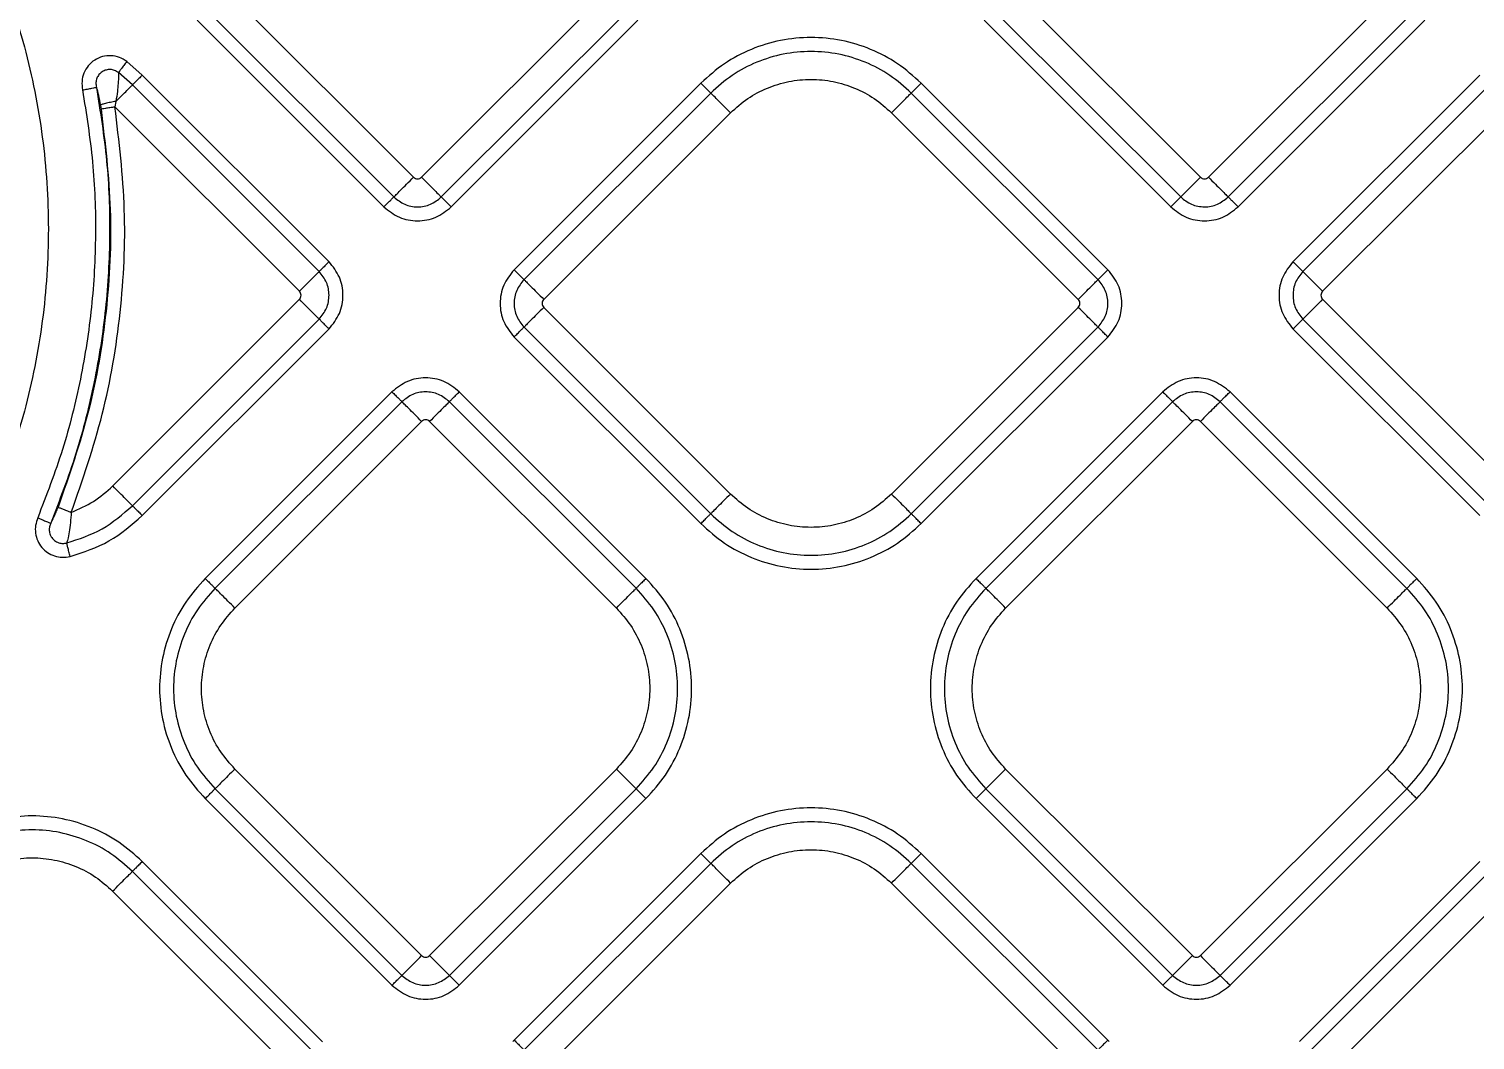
# Model space of a CAD drawing. Extents: x 943 to 1030, y 781 to 934.
# Drawn here: x 981.27 to 986.37, y 831.97 to 835.54 of the extents above; entities that cross this region are included whole.
import ezdxf

# ---------------------------------------------------------------- set-up
doc = ezdxf.new("R2010")
doc.units = 0
doc.header["$MEASUREMENT"] = 0
doc.layers.add('1', color=4, linetype='Continuous')

# ---------------------------------------------------------------- blocks, each defined once
blk = doc.blocks.new('AIRA')
at = {"layer": '1', "color": 3, "linetype": 'Continuous', "lineweight": 25}
for p, q in [((39.4455, 31.8534), (38.7867, 32.5123)), ((40.1326, 32.5123), (39.4738, 31.8534)), ((42.222, 31.8535), (41.5632, 32.5123)), ((42.9091, 32.5123), (42.2503, 31.8535)), ((38.6821, 32.4077), (39.3409, 31.7488)), ((38.7169, 32.4425), (39.3758, 31.7837)), ((39.5435, 31.7837), (40.2023, 32.4425)), ((39.5784, 31.7488), (40.2372, 32.4077)), ((41.4586, 32.4077), (42.1174, 31.7489)), ((41.4935, 32.4426), (42.1523, 31.7837)), ((42.32, 31.7837), (42.9788, 32.4426)), ((42.3549, 31.7489), (43.0137, 32.4077)), ((38.4886, 32.2142), (38.434, 32.2619)), ((38.4537, 32.1793), (38.404, 32.2228)), ((39.1474, 31.5553), (38.4886, 32.2142)), ((43.2073, 32.2142), (42.5484, 31.5553)), ((39.1125, 31.5205), (38.4537, 32.1793)), ((40.4592, 32.1857), (39.8004, 31.5268)), ((40.4941, 32.1508), (39.8353, 31.492)), ((41.8605, 31.492), (41.2017, 32.1508)), ((41.8954, 31.5268), (41.2365, 32.1857)), ((43.2421, 32.1793), (42.5833, 31.5205)), ((38.3406, 32.1073), (38.3429, 32.0937)), ((38.3956, 32.1212), (38.3921, 32.1015)), ((38.3921, 32.1015), (39.0428, 31.4507)), ((42.653, 31.4507), (43.3118, 32.1096)), ((39.905, 31.4222), (40.5638, 32.0811)), ((41.1319, 32.0811), (41.7908, 31.4222)), ((39.0428, 31.4225), (38.384, 30.7636)), ((40.5638, 30.7351), (39.905, 31.394)), ((41.7908, 31.394), (41.1319, 30.7351)), ((43.3118, 30.7636), (42.653, 31.4225)), ((38.4537, 30.6939), (39.1125, 31.3527)), ((42.5833, 31.3527), (43.2421, 30.6939)), ((38.4886, 30.659), (39.1474, 31.3179)), ((39.8004, 31.2894), (40.4592, 30.6305)), ((39.8353, 31.3242), (40.4941, 30.6654)), ((41.2017, 30.6654), (41.8605, 31.3242)), ((41.2365, 30.6305), (41.8954, 31.2894)), ((42.5484, 31.3179), (43.2073, 30.659)), ((39.3694, 31.0958), (38.7106, 30.437)), ((40.2657, 30.437), (39.6069, 31.0958)), ((42.0889, 31.0958), (41.4301, 30.437)), ((42.9852, 30.437), (42.3264, 31.0958)), ((39.4043, 31.061), (38.7455, 30.4022)), ((40.2308, 30.4022), (39.572, 31.061)), ((42.1238, 31.061), (41.4649, 30.4021)), ((42.9503, 30.4021), (42.2915, 31.061)), ((38.8152, 30.3324), (39.474, 30.9913)), ((39.5023, 30.9913), (40.1611, 30.3324)), ((41.5347, 30.3324), (42.1935, 30.9912)), ((42.2218, 30.9912), (42.8806, 30.3324)), ((39.474, 29.1055), (38.8152, 29.7643)), ((40.1611, 29.7643), (39.5023, 29.1055)), ((42.1935, 29.1054), (41.5347, 29.7643)), ((42.8806, 29.7643), (42.2218, 29.1054)), ((38.7106, 29.6597), (39.3694, 29.0009)), ((38.7455, 29.6946), (39.4043, 29.0357)), ((39.572, 29.0357), (40.2308, 29.6946)), ((39.6069, 29.0009), (40.2657, 29.6597)), ((41.4301, 29.6597), (42.0889, 29.0008)), ((41.4649, 29.6945), (42.1238, 29.0357)), ((42.2915, 29.0357), (42.9503, 29.6945)), ((42.3264, 29.0008), (42.9852, 29.6597)), ((40.4593, 29.4662), (39.8004, 28.8073)), ((41.8954, 28.8073), (41.2366, 29.4662)), ((39.0899, 28.7666), (38.4537, 29.4028)), ((39.1248, 28.8014), (38.4885, 29.4377)), ((40.4941, 29.4313), (39.8353, 28.7725)), ((41.8605, 28.7725), (41.2017, 29.4313)), ((43.2072, 29.4377), (42.5717, 28.8021)), ((43.2421, 29.4028), (42.6065, 28.7672)), ((39.905, 28.7027), (40.5638, 29.3616)), ((41.132, 29.3616), (41.7908, 28.7027)), ((38.3839, 29.3331), (39.0428, 28.6742)), ((42.653, 28.6742), (43.3118, 29.3331)), ((39.8004, 28.8073), (39.7954, 28.8021)), ((41.9004, 28.8021), (41.8954, 28.8073))]:
    blk.add_line(p, q, dxfattribs=at)
for points in [[(33.1846, 31.6708), (33.1887, 31.5623), (33.1969, 31.3454), (33.2629, 31.0255), (33.3671, 30.7166), (33.5115, 30.4241), (33.6927, 30.1529), (33.9077, 29.9077), (34.1529, 29.6927), (34.4241, 29.5115), (34.7166, 29.3672), (35.0255, 29.2624), (35.3454, 29.1988), (35.6708, 29.1774), (35.9962, 29.1988), (36.3161, 29.2624), (36.625, 29.3672), (36.9175, 29.5115), (37.1887, 29.6927), (37.4339, 29.9077), (37.6489, 30.1529), (37.8301, 30.4241), (37.9744, 30.7166), (38.0792, 31.0255), (38.1428, 31.3454), (38.1642, 31.6708), (38.1428, 31.9962), (38.0792, 32.3161), (37.9744, 32.625), (37.8301, 32.9175), (37.6489, 33.1887), (37.4339, 33.4339), (37.1887, 33.6489), (36.9175, 33.8301), (36.625, 33.9744), (36.3161, 34.0792), (35.9962, 34.1428), (35.6708, 34.1642), (35.3454, 34.1428), (35.0255, 34.0792), (34.7166, 33.9744), (34.4241, 33.8301), (34.1529, 33.6489), (33.9077, 33.4339), (33.6927, 33.1887), (33.5115, 32.9175), (33.3671, 32.625), (33.2629, 32.3161), (33.1969, 31.9962), (33.1887, 31.7793), (33.1846, 31.6708)], [(41.2365, 32.1857), (41.2096, 32.2096), (41.1559, 32.2576), (41.0594, 32.3079), (40.9558, 32.3396), (40.8479, 32.3502), (40.7399, 32.3396), (40.6364, 32.3079), (40.5399, 32.2576), (40.4861, 32.2096), (40.4592, 32.1857)], [(38.434, 32.2619), (38.4304, 32.2573), (38.4233, 32.248), (38.414, 32.2358), (38.4069, 32.2265), (38.405, 32.224), (38.404, 32.2228)], [(41.2017, 32.1508), (41.1772, 32.1726), (41.1282, 32.2163), (41.0404, 32.2621), (40.9462, 32.2909), (40.8479, 32.3005), (40.7496, 32.2909), (40.6553, 32.2621), (40.5675, 32.2163), (40.5186, 32.1726), (40.4941, 32.1508)], [(38.4886, 32.2142), (38.4844, 32.21), (38.4761, 32.2017), (38.4653, 32.1909), (38.457, 32.1826), (38.4548, 32.1804), (38.4537, 32.1793)], [(40.5638, 32.0811), (40.5835, 32.0986), (40.6228, 32.1337), (40.6933, 32.1704), (40.769, 32.1936), (40.8479, 32.2013), (40.9268, 32.1936), (41.0025, 32.1704), (41.073, 32.1337), (41.1123, 32.0986), (41.1319, 32.0811)], [(38.2776, 32.1616), (38.291, 32.077), (38.318, 31.908), (38.3271, 31.6509), (38.3132, 31.3943), (38.2737, 31.1404), (38.2116, 30.8908), (38.1502, 30.731), (38.1195, 30.6511)], [(38.3265, 32.1708), (38.3402, 32.0847), (38.3677, 31.9124), (38.377, 31.6505), (38.3629, 31.3891), (38.3226, 31.1305), (38.2593, 30.8762), (38.1968, 30.7133), (38.1655, 30.6319)], [(38.2776, 32.1616), (38.2836, 32.1627), (38.2958, 32.165), (38.3114, 32.168), (38.323, 32.1701), (38.3253, 32.1706), (38.3265, 32.1708)], [(38.3956, 32.1212), (38.4027, 32.1283), (38.4169, 32.1425), (38.4346, 32.1602), (38.4481, 32.1737), (38.4518, 32.1774), (38.4537, 32.1793)], [(40.4592, 32.1857), (40.4634, 32.1815), (40.4716, 32.1732), (40.4825, 32.1624), (40.4908, 32.1541), (40.493, 32.1519), (40.4941, 32.1508)], [(40.5638, 32.0811), (40.5555, 32.0893), (40.539, 32.1059), (40.5173, 32.1276), (40.5007, 32.1442), (40.4963, 32.1486), (40.4941, 32.1508)], [(41.1319, 32.0811), (41.1402, 32.0893), (41.1568, 32.1059), (41.1784, 32.1276), (41.195, 32.1442), (41.1995, 32.1486), (41.2017, 32.1508)], [(41.2365, 32.1857), (41.2324, 32.1815), (41.2241, 32.1732), (41.2133, 32.1624), (41.205, 32.1541), (41.2028, 32.1519), (41.2017, 32.1508)], [(38.2379, 30.6704), (38.2777, 30.7852), (38.3573, 31.0147), (38.417, 31.375), (38.4354, 31.7397), (38.4065, 31.9809), (38.3921, 32.1015)], [(38.3921, 32.1015), (38.3859, 32.1005), (38.3737, 32.0986), (38.358, 32.0961), (38.3464, 32.0943), (38.3441, 32.0939), (38.3429, 32.0937)], [(38.3429, 32.0937), (38.357, 31.9753), (38.3854, 31.7384), (38.3673, 31.3803), (38.3087, 31.0266), (38.2306, 30.8012), (38.1915, 30.6885)], [(39.3758, 31.7837), (39.378, 31.7859), (39.3824, 31.7903), (39.399, 31.8069), (39.4207, 31.8286), (39.4372, 31.8452), (39.4455, 31.8534)], [(39.4738, 31.8534), (39.4821, 31.8452), (39.4986, 31.8286), (39.5203, 31.8069), (39.5369, 31.7903), (39.5413, 31.7859), (39.5435, 31.7837)], [(42.1523, 31.7837), (42.1545, 31.786), (42.1589, 31.7904), (42.1755, 31.807), (42.1972, 31.8286), (42.2137, 31.8452), (42.222, 31.8535)], [(42.2503, 31.8535), (42.2586, 31.8452), (42.2751, 31.8286), (42.2968, 31.807), (42.3134, 31.7904), (42.3178, 31.786), (42.32, 31.7837)], [(39.3409, 31.7488), (39.3451, 31.753), (39.3533, 31.7613), (39.3642, 31.7721), (39.3725, 31.7804), (39.3747, 31.7826), (39.3758, 31.7837)], [(39.5784, 31.7488), (39.5742, 31.753), (39.5659, 31.7613), (39.5551, 31.7721), (39.5468, 31.7804), (39.5446, 31.7826), (39.5435, 31.7837)], [(42.1174, 31.7489), (42.1216, 31.753), (42.1298, 31.7613), (42.1407, 31.7721), (42.149, 31.7804), (42.1512, 31.7826), (42.1523, 31.7837)], [(42.3549, 31.7489), (42.3507, 31.753), (42.3425, 31.7613), (42.3316, 31.7721), (42.3233, 31.7804), (42.3211, 31.7826), (42.32, 31.7837)], [(39.1474, 31.5553), (39.1433, 31.5512), (39.135, 31.5429), (39.1241, 31.5321), (39.1159, 31.5238), (39.1136, 31.5216), (39.1125, 31.5205)], [(42.5484, 31.5553), (42.5526, 31.5512), (42.5608, 31.5429), (42.5717, 31.5321), (42.58, 31.5238), (42.5822, 31.5216), (42.5833, 31.5205)], [(39.0428, 31.4507), (39.0511, 31.459), (39.0676, 31.4756), (39.0893, 31.4972), (39.1059, 31.5138), (39.1103, 31.5183), (39.1125, 31.5205)], [(39.8004, 31.5268), (39.8045, 31.5227), (39.8128, 31.5144), (39.8236, 31.5036), (39.8319, 31.4953), (39.8341, 31.4931), (39.8353, 31.492)], [(39.8353, 31.492), (39.8375, 31.4897), (39.8419, 31.4853), (39.8585, 31.4687), (39.8801, 31.4471), (39.8967, 31.4305), (39.905, 31.4222)], [(41.7908, 31.4222), (41.7991, 31.4305), (41.8156, 31.4471), (41.8373, 31.4687), (41.8539, 31.4853), (41.8583, 31.4897), (41.8605, 31.492)], [(41.8605, 31.492), (41.8616, 31.4931), (41.8638, 31.4953), (41.8721, 31.5036), (41.8829, 31.5144), (41.8912, 31.5227), (41.8954, 31.5268)], [(42.5833, 31.5205), (42.5855, 31.5183), (42.5899, 31.5138), (42.6065, 31.4972), (42.6282, 31.4756), (42.6447, 31.459), (42.653, 31.4507)], [(39.1125, 31.3527), (39.1103, 31.355), (39.1059, 31.3594), (39.0893, 31.376), (39.0676, 31.3976), (39.0511, 31.4142), (39.0428, 31.4225)], [(39.905, 31.394), (39.8967, 31.3857), (39.8801, 31.3691), (39.8585, 31.3475), (39.8419, 31.3309), (39.8375, 31.3264), (39.8353, 31.3242)], [(41.8605, 31.3242), (41.8583, 31.3264), (41.8539, 31.3309), (41.8373, 31.3475), (41.8156, 31.3691), (41.7991, 31.3857), (41.7908, 31.394)], [(42.653, 31.4225), (42.6447, 31.4142), (42.6282, 31.3976), (42.6065, 31.376), (42.5899, 31.3594), (42.5855, 31.355), (42.5833, 31.3527)], [(39.1474, 31.3179), (39.1433, 31.322), (39.135, 31.3303), (39.1241, 31.3411), (39.1159, 31.3494), (39.1136, 31.3516), (39.1125, 31.3527)], [(42.5484, 31.3179), (42.5526, 31.322), (42.5608, 31.3303), (42.5717, 31.3411), (42.58, 31.3494), (42.5822, 31.3516), (42.5833, 31.3527)], [(39.8004, 31.2894), (39.8045, 31.2935), (39.8128, 31.3018), (39.8236, 31.3126), (39.8319, 31.3209), (39.8341, 31.3231), (39.8353, 31.3242)], [(41.8954, 31.2894), (41.8912, 31.2935), (41.8829, 31.3018), (41.8721, 31.3126), (41.8638, 31.3209), (41.8616, 31.3231), (41.8605, 31.3242)], [(39.3694, 31.0958), (39.3736, 31.0917), (39.3818, 31.0834), (39.3927, 31.0726), (39.401, 31.0643), (39.4032, 31.0621), (39.4043, 31.061)], [(39.572, 31.061), (39.5731, 31.0621), (39.5753, 31.0643), (39.5836, 31.0726), (39.5945, 31.0834), (39.6027, 31.0917), (39.6069, 31.0958)], [(42.0889, 31.0958), (42.0931, 31.0917), (42.1013, 31.0834), (42.1122, 31.0726), (42.1205, 31.0643), (42.1227, 31.0621), (42.1238, 31.061)], [(42.2915, 31.061), (42.2926, 31.0621), (42.2948, 31.0643), (42.3031, 31.0726), (42.3139, 31.0834), (42.3222, 31.0917), (42.3264, 31.0958)], [(39.474, 30.9913), (39.4657, 30.9995), (39.4492, 31.0161), (39.4275, 31.0378), (39.4109, 31.0543), (39.4065, 31.0588), (39.4043, 31.061)], [(39.572, 31.061), (39.5698, 31.0588), (39.5654, 31.0543), (39.5488, 31.0378), (39.5271, 31.0161), (39.5106, 30.9995), (39.5023, 30.9913)], [(42.1935, 30.9912), (42.1852, 30.9995), (42.1687, 31.0161), (42.147, 31.0377), (42.1304, 31.0543), (42.126, 31.0587), (42.1238, 31.061)], [(42.2915, 31.061), (42.2893, 31.0587), (42.2849, 31.0543), (42.2683, 31.0377), (42.2466, 31.0161), (42.2301, 30.9995), (42.2218, 30.9912)], [(38.2379, 30.6704), (38.2648, 30.682), (38.3186, 30.7051), (38.3622, 30.7441), (38.384, 30.7636)], [(38.4537, 30.6939), (38.4515, 30.6961), (38.4471, 30.7005), (38.4305, 30.7171), (38.4088, 30.7388), (38.3923, 30.7554), (38.384, 30.7636)], [(40.5638, 30.7351), (40.5555, 30.7268), (40.539, 30.7103), (40.5173, 30.6886), (40.5007, 30.672), (40.4963, 30.6676), (40.4941, 30.6654)], [(41.1319, 30.7351), (41.1123, 30.7176), (41.073, 30.6825), (41.0025, 30.6458), (40.9268, 30.6226), (40.8479, 30.6149), (40.769, 30.6226), (40.6933, 30.6458), (40.6228, 30.6825), (40.5835, 30.7176), (40.5638, 30.7351)], [(41.1319, 30.7351), (41.1402, 30.7268), (41.1568, 30.7103), (41.1784, 30.6886), (41.195, 30.672), (41.1995, 30.6676), (41.2017, 30.6654)], [(38.1915, 30.6885), (38.1926, 30.6881), (38.1949, 30.6872), (38.2058, 30.6829), (38.2206, 30.6771), (38.2321, 30.6727), (38.2379, 30.6704)], [(38.2217, 30.5624), (38.2648, 30.5764), (38.3511, 30.6045), (38.4195, 30.6641), (38.4537, 30.6939)], [(38.4537, 30.6939), (38.4548, 30.6928), (38.457, 30.6906), (38.4653, 30.6823), (38.4761, 30.6715), (38.4844, 30.6632), (38.4886, 30.659)], [(38.1195, 30.6511), (38.1252, 30.6487), (38.1367, 30.6439), (38.1514, 30.6378), (38.1622, 30.6333), (38.1644, 30.6324), (38.1655, 30.6319)], [(38.2337, 30.5146), (38.281, 30.53), (38.3758, 30.5609), (38.451, 30.6263), (38.4886, 30.659)], [(40.4592, 30.6305), (40.4634, 30.6347), (40.4716, 30.643), (40.4825, 30.6538), (40.4908, 30.6621), (40.493, 30.6643), (40.4941, 30.6654)], [(40.4592, 30.6305), (40.4861, 30.6065), (40.5399, 30.5586), (40.6364, 30.5083), (40.7399, 30.4766), (40.8479, 30.466), (40.9558, 30.4766), (41.0594, 30.5083), (41.1559, 30.5586), (41.2096, 30.6065), (41.2365, 30.6305)], [(40.4941, 30.6654), (40.5186, 30.6436), (40.5675, 30.5999), (40.6553, 30.5541), (40.7496, 30.5253), (40.8479, 30.5157), (40.9462, 30.5253), (41.0404, 30.5541), (41.1282, 30.5999), (41.1772, 30.6436), (41.2017, 30.6654)], [(41.2365, 30.6305), (41.2324, 30.6347), (41.2241, 30.643), (41.2133, 30.6538), (41.205, 30.6621), (41.2028, 30.6643), (41.2017, 30.6654)], [(38.2337, 30.5146), (38.2322, 30.5203), (38.2294, 30.5316), (38.2257, 30.5465), (38.2228, 30.5579), (38.222, 30.5609), (38.2217, 30.5624)], [(38.7106, 30.437), (38.6866, 30.4101), (38.6386, 30.3564), (38.5884, 30.2599), (38.5566, 30.1563), (38.5461, 30.0484), (38.5566, 29.9404), (38.5884, 29.8369), (38.6386, 29.7404), (38.6866, 29.6866), (38.7106, 29.6597)], [(38.7106, 30.437), (38.7147, 30.4329), (38.723, 30.4246), (38.7338, 30.4138), (38.7421, 30.4055), (38.7443, 30.4033), (38.7455, 30.4022)], [(40.2657, 30.437), (40.2616, 30.4329), (40.2533, 30.4246), (40.2425, 30.4138), (40.2342, 30.4055), (40.232, 30.4033), (40.2308, 30.4022)], [(40.2657, 29.6597), (40.2897, 29.6866), (40.3377, 29.7404), (40.3879, 29.8369), (40.4197, 29.9404), (40.4302, 30.0484), (40.4197, 30.1563), (40.3879, 30.2599), (40.3377, 30.3564), (40.2897, 30.4101), (40.2657, 30.437)], [(41.4301, 30.437), (41.4061, 30.4101), (41.3581, 30.3563), (41.3078, 30.2598), (41.2761, 30.1563), (41.2656, 30.0483), (41.2761, 29.9404), (41.3078, 29.8368), (41.3581, 29.7403), (41.4061, 29.6866), (41.4301, 29.6597)], [(41.4301, 30.437), (41.4342, 30.4328), (41.4425, 30.4246), (41.4533, 30.4137), (41.4616, 30.4054), (41.4638, 30.4032), (41.4649, 30.4021)], [(42.9852, 30.437), (42.9811, 30.4328), (42.9728, 30.4246), (42.962, 30.4137), (42.9537, 30.4054), (42.9514, 30.4032), (42.9503, 30.4021)], [(42.9852, 29.6597), (43.0092, 29.6866), (43.0572, 29.7403), (43.1074, 29.8368), (43.1391, 29.9404), (43.1497, 30.0483), (43.1391, 30.1563), (43.1074, 30.2598), (43.0572, 30.3563), (43.0092, 30.4101), (42.9852, 30.437)], [(38.7455, 30.4022), (38.7236, 30.3777), (38.6799, 30.3287), (38.6342, 30.2409), (38.6053, 30.1466), (38.5957, 30.0484), (38.6053, 29.9501), (38.6342, 29.8558), (38.6799, 29.768), (38.7236, 29.719), (38.7455, 29.6946)], [(38.8152, 30.3324), (38.8069, 30.3407), (38.7903, 30.3573), (38.7687, 30.3789), (38.7521, 30.3955), (38.7477, 30.3999), (38.7455, 30.4022)], [(40.1611, 30.3324), (40.1694, 30.3407), (40.186, 30.3573), (40.2076, 30.3789), (40.2242, 30.3955), (40.2286, 30.3999), (40.2308, 30.4022)], [(40.2308, 29.6946), (40.2527, 29.719), (40.2964, 29.768), (40.3421, 29.8558), (40.371, 29.9501), (40.3806, 30.0484), (40.371, 30.1466), (40.3421, 30.2409), (40.2964, 30.3287), (40.2527, 30.3777), (40.2308, 30.4022)], [(41.4649, 30.4021), (41.4431, 30.3776), (41.3994, 30.3287), (41.3537, 30.2409), (41.3248, 30.1466), (41.3152, 30.0483), (41.3248, 29.9501), (41.3537, 29.8558), (41.3994, 29.768), (41.4431, 29.719), (41.4649, 29.6945)], [(41.5347, 30.3324), (41.5264, 30.3407), (41.5098, 30.3572), (41.4882, 30.3789), (41.4716, 30.3955), (41.4672, 30.3999), (41.4649, 30.4021)], [(42.8806, 30.3324), (42.8889, 30.3407), (42.9054, 30.3572), (42.9271, 30.3789), (42.9437, 30.3955), (42.9481, 30.3999), (42.9503, 30.4021)], [(42.9503, 29.6945), (42.9722, 29.719), (43.0159, 29.768), (43.0616, 29.8558), (43.0905, 29.9501), (43.1001, 30.0483), (43.0905, 30.1466), (43.0616, 30.2409), (43.0159, 30.3287), (42.9722, 30.3776), (42.9503, 30.4021)], [(38.8152, 29.7643), (38.7976, 29.7839), (38.7626, 29.8232), (38.7258, 29.8938), (38.7027, 29.9695), (38.6949, 30.0484), (38.7027, 30.1273), (38.7258, 30.203), (38.7626, 30.2735), (38.7976, 30.3128), (38.8152, 30.3324)], [(40.1611, 30.3324), (40.1787, 30.3128), (40.2137, 30.2735), (40.2505, 30.203), (40.2736, 30.1273), (40.2814, 30.0484), (40.2736, 29.9695), (40.2505, 29.8938), (40.2137, 29.8232), (40.1787, 29.7839), (40.1611, 29.7643)], [(41.5347, 29.7643), (41.5171, 29.7839), (41.4821, 29.8232), (41.4453, 29.8937), (41.4221, 29.9694), (41.4144, 30.0483), (41.4221, 30.1272), (41.4453, 30.2029), (41.4821, 30.2735), (41.5171, 30.3127), (41.5347, 30.3324)], [(42.8806, 30.3324), (42.8981, 30.3127), (42.9332, 30.2735), (42.97, 30.2029), (42.9931, 30.1272), (43.0008, 30.0483), (42.9931, 29.9694), (42.97, 29.8937), (42.9332, 29.8232), (42.8981, 29.7839), (42.8806, 29.7643)], [(38.8152, 29.7643), (38.8069, 29.756), (38.7903, 29.7395), (38.7687, 29.7178), (38.7521, 29.7012), (38.7477, 29.6968), (38.7455, 29.6946)], [(40.1611, 29.7643), (40.1694, 29.756), (40.186, 29.7395), (40.2076, 29.7178), (40.2242, 29.7012), (40.2286, 29.6968), (40.2308, 29.6946)], [(41.5347, 29.7643), (41.5264, 29.756), (41.5098, 29.7394), (41.4882, 29.7178), (41.4716, 29.7012), (41.4672, 29.6968), (41.4649, 29.6945)], [(42.8806, 29.7643), (42.8889, 29.756), (42.9054, 29.7394), (42.9271, 29.7178), (42.9437, 29.7012), (42.9481, 29.6968), (42.9503, 29.6945)], [(38.7106, 29.6597), (38.7147, 29.6639), (38.723, 29.6721), (38.7338, 29.683), (38.7421, 29.6913), (38.7443, 29.6935), (38.7455, 29.6946)], [(40.2657, 29.6597), (40.2616, 29.6639), (40.2533, 29.6721), (40.2425, 29.683), (40.2342, 29.6913), (40.232, 29.6935), (40.2308, 29.6946)], [(41.4301, 29.6597), (41.4342, 29.6638), (41.4425, 29.6721), (41.4533, 29.6829), (41.4616, 29.6912), (41.4638, 29.6934), (41.4649, 29.6945)], [(42.9852, 29.6597), (42.9811, 29.6638), (42.9728, 29.6721), (42.962, 29.6829), (42.9537, 29.6912), (42.9514, 29.6934), (42.9503, 29.6945)], [(38.4885, 29.4377), (38.4616, 29.4616), (38.4079, 29.5096), (38.3114, 29.5599), (38.2078, 29.5916), (38.0999, 29.6022), (37.9919, 29.5916), (37.8884, 29.5599), (37.7919, 29.5096), (37.7381, 29.4616), (37.7112, 29.4377)], [(41.2366, 29.4662), (41.2097, 29.4902), (41.1559, 29.5381), (41.0594, 29.5884), (40.9559, 29.6201), (40.8479, 29.6307), (40.7399, 29.6201), (40.6364, 29.5884), (40.5399, 29.5381), (40.4861, 29.4902), (40.4593, 29.4662)], [(38.4537, 29.4028), (38.4292, 29.4246), (38.3802, 29.4683), (38.2924, 29.5141), (38.1982, 29.5429), (38.0999, 29.5525), (38.0016, 29.5429), (37.9073, 29.5141), (37.8195, 29.4683), (37.7706, 29.4246), (37.7461, 29.4028)], [(41.2017, 29.4313), (41.1772, 29.4531), (41.1283, 29.4968), (41.0404, 29.5426), (40.9462, 29.5714), (40.8479, 29.581), (40.7496, 29.5714), (40.6554, 29.5426), (40.5675, 29.4968), (40.5186, 29.4531), (40.4941, 29.4313)], [(37.8158, 29.3331), (37.8355, 29.3506), (37.8748, 29.3857), (37.9453, 29.4224), (38.021, 29.4456), (38.0999, 29.4533), (38.1788, 29.4456), (38.2545, 29.4224), (38.325, 29.3857), (38.3643, 29.3506), (38.3839, 29.3331)], [(40.4593, 29.4662), (40.4634, 29.462), (40.4717, 29.4537), (40.4825, 29.4429), (40.4908, 29.4346), (40.493, 29.4324), (40.4941, 29.4313)], [(40.5638, 29.3616), (40.5835, 29.3791), (40.6228, 29.4142), (40.6933, 29.4509), (40.769, 29.4741), (40.8479, 29.4818), (40.9268, 29.4741), (41.0025, 29.4509), (41.073, 29.4142), (41.1123, 29.3791), (41.132, 29.3616)], [(41.2366, 29.4662), (41.2324, 29.462), (41.2241, 29.4537), (41.2133, 29.4429), (41.205, 29.4346), (41.2028, 29.4324), (41.2017, 29.4313)], [(38.3839, 29.3331), (38.3922, 29.3413), (38.4088, 29.3579), (38.4304, 29.3796), (38.447, 29.3962), (38.4515, 29.4006), (38.4537, 29.4028)], [(38.4885, 29.4377), (38.4844, 29.4335), (38.4761, 29.4252), (38.4653, 29.4144), (38.457, 29.4061), (38.4548, 29.4039), (38.4537, 29.4028)], [(40.5638, 29.3616), (40.5556, 29.3699), (40.539, 29.3864), (40.5174, 29.4081), (40.5008, 29.4247), (40.4963, 29.4291), (40.4941, 29.4313)], [(41.132, 29.3616), (41.1403, 29.3699), (41.1568, 29.3864), (41.1785, 29.4081), (41.1951, 29.4247), (41.1995, 29.4291), (41.2017, 29.4313)], [(39.4043, 29.0357), (39.4065, 29.038), (39.4109, 29.0424), (39.4275, 29.059), (39.4492, 29.0806), (39.4657, 29.0972), (39.474, 29.1055)], [(39.5023, 29.1055), (39.5106, 29.0972), (39.5271, 29.0806), (39.5488, 29.059), (39.5654, 29.0424), (39.5698, 29.038), (39.572, 29.0357)], [(42.1238, 29.0357), (42.126, 29.0379), (42.1304, 29.0423), (42.147, 29.0589), (42.1687, 29.0806), (42.1852, 29.0972), (42.1935, 29.1054)], [(42.2218, 29.1054), (42.2301, 29.0972), (42.2466, 29.0806), (42.2683, 29.0589), (42.2849, 29.0423), (42.2893, 29.0379), (42.2915, 29.0357)], [(39.3694, 29.0009), (39.3736, 29.005), (39.3818, 29.0133), (39.3927, 29.0241), (39.401, 29.0324), (39.4032, 29.0346), (39.4043, 29.0357)], [(39.6069, 29.0009), (39.6027, 29.005), (39.5945, 29.0133), (39.5836, 29.0241), (39.5753, 29.0324), (39.5731, 29.0346), (39.572, 29.0357)], [(42.0889, 29.0008), (42.0931, 29.005), (42.1013, 29.0133), (42.1122, 29.0241), (42.1205, 29.0324), (42.1227, 29.0346), (42.1238, 29.0357)], [(42.3264, 29.0008), (42.3222, 29.005), (42.3139, 29.0133), (42.3031, 29.0241), (42.2948, 29.0324), (42.2926, 29.0346), (42.2915, 29.0357)], [(39.8004, 28.8073), (39.8046, 28.8032), (39.8128, 28.7949), (39.8237, 28.7841), (39.832, 28.7758), (39.8342, 28.7736), (39.8353, 28.7725)], [(41.8954, 28.8073), (41.8913, 28.8032), (41.883, 28.7949), (41.8721, 28.7841), (41.8639, 28.7758), (41.8616, 28.7736), (41.8605, 28.7725)]]:
    blk.add_open_spline(points, degree=3, dxfattribs=at)
for points, knots in [([(38.434, 32.2619), (38.4254, 32.2674), (38.4084, 32.2782), (38.3781, 32.284), (38.3478, 32.2807), (38.3197, 32.2684), (38.2968, 32.2479), (38.2813, 32.2217), (38.2741, 32.1918), (38.2764, 32.1717), (38.2776, 32.1616)], [0, 0, 0, 0, 0.125222, 0.249765, 0.374627, 0.500108, 0.625159, 0.749633, 0.874343, 1, 1, 1, 1]), ([(38.404, 32.2228), (38.3997, 32.2256), (38.3911, 32.2313), (38.3758, 32.2343), (38.3606, 32.2328), (38.3465, 32.2266), (38.3351, 32.2164), (38.3273, 32.203), (38.3239, 32.187), (38.3256, 32.1764), (38.3265, 32.1708)], [0, 0, 0, 0, 0.124467, 0.246855, 0.368636, 0.490688, 0.612288, 0.733938, 0.858396, 1, 1, 1, 1]), ([(38.404, 32.2228), (38.4043, 32.2189), (38.4049, 32.211), (38.4036, 32.186), (38.4007, 32.1554), (38.3973, 32.1329), (38.3956, 32.1212)], [0, 0, 0, 0, 0.2415963, 0.5006128, 0.7385214, 1, 1, 1, 1]), ([(38.3265, 32.1708), (38.3277, 32.1671), (38.3299, 32.1595), (38.335, 32.1378), (38.3384, 32.1195), (38.3406, 32.1073)], [0, 0, 0, 0, 0.249727, 0.501363, 1, 1, 1, 1]), ([(38.3956, 32.1212), (38.3892, 32.1201), (38.3793, 32.1184), (38.3669, 32.1158), (38.3581, 32.1137), (38.3508, 32.1118), (38.3435, 32.1094), (38.3418, 32.1081), (38.3406, 32.1073)], [0, 0, 0, 0, 0.238803, 0.36794, 0.5, 0.63206, 0.761197, 1, 1, 1, 1]), ([(39.4455, 31.8534), (39.4476, 31.8518), (39.4517, 31.8485), (39.4596, 31.8471), (39.4676, 31.8485), (39.4717, 31.8518), (39.4738, 31.8534)], [0, 0, 0, 0, 0.25001, 0.5, 0.74999, 1, 1, 1, 1]), ([(42.222, 31.8535), (42.2241, 31.8518), (42.2282, 31.8485), (42.2361, 31.8471), (42.2441, 31.8485), (42.2482, 31.8518), (42.2503, 31.8535)], [0, 0, 0, 0, 0.25001, 0.5, 0.74999, 1, 1, 1, 1]), ([(39.3409, 31.7488), (39.3583, 31.7351), (39.393, 31.7076), (39.4597, 31.6957), (39.5264, 31.7077), (39.561, 31.7351), (39.5784, 31.7488)], [0, 0, 0, 0, 0.250225, 0.500436, 0.750211, 1, 1, 1, 1]), ([(39.3758, 31.7837), (39.388, 31.774), (39.4126, 31.7546), (39.4596, 31.7461), (39.5068, 31.7546), (39.5312, 31.774), (39.5435, 31.7837)], [0, 0, 0, 0, 0.249635, 0.500178, 0.750078, 1, 1, 1, 1]), ([(42.1174, 31.7489), (42.1348, 31.7351), (42.1696, 31.7077), (42.2362, 31.6957), (42.3029, 31.7077), (42.3375, 31.7352), (42.3549, 31.7489)], [0, 0, 0, 0, 0.250225, 0.500436, 0.750211, 1, 1, 1, 1]), ([(42.1523, 31.7837), (42.1645, 31.7741), (42.1891, 31.7547), (42.2361, 31.7462), (42.2833, 31.7546), (42.3078, 31.774), (42.32, 31.7837)], [0, 0, 0, 0, 0.249635, 0.500178, 0.750078, 1, 1, 1, 1]), ([(39.1474, 31.3179), (39.1611, 31.3353), (39.1886, 31.37), (39.2006, 31.4367), (39.1886, 31.5033), (39.1611, 31.538), (39.1474, 31.5553)], [0, 0, 0, 0, 0.250225, 0.500436, 0.750211, 1, 1, 1, 1]), ([(42.5484, 31.5553), (42.5347, 31.5379), (42.5072, 31.5032), (42.4953, 31.4365), (42.5072, 31.3699), (42.5347, 31.3352), (42.5484, 31.3179)], [0, 0, 0, 0, 0.250225, 0.500436, 0.750211, 1, 1, 1, 1]), ([(39.1125, 31.3527), (39.1222, 31.365), (39.1416, 31.3895), (39.1501, 31.4366), (39.1416, 31.4837), (39.1222, 31.5082), (39.1125, 31.5205)], [0, 0, 0, 0, 0.249635, 0.500178, 0.750078, 1, 1, 1, 1]), ([(39.8004, 31.5268), (39.7867, 31.5094), (39.7592, 31.4747), (39.7472, 31.408), (39.7592, 31.3414), (39.7867, 31.3067), (39.8004, 31.2894)], [0, 0, 0, 0, 0.2502254, 0.5004363, 0.7502109, 1, 1, 1, 1]), ([(39.8353, 31.492), (39.8256, 31.4797), (39.8062, 31.4552), (39.7977, 31.4081), (39.8061, 31.361), (39.8255, 31.3365), (39.8353, 31.3242)], [0, 0, 0, 0, 0.249635, 0.500178, 0.750078, 1, 1, 1, 1]), ([(41.8605, 31.3242), (41.8702, 31.3365), (41.8896, 31.361), (41.8981, 31.4081), (41.8896, 31.4552), (41.8702, 31.4797), (41.8605, 31.492)], [0, 0, 0, 0, 0.249635, 0.500178, 0.750078, 1, 1, 1, 1]), ([(41.8954, 31.2894), (41.9091, 31.3067), (41.9366, 31.3415), (41.9485, 31.4082), (41.9365, 31.4748), (41.9091, 31.5095), (41.8954, 31.5268)], [0, 0, 0, 0, 0.250225, 0.500436, 0.750211, 1, 1, 1, 1]), ([(42.5833, 31.5205), (42.5736, 31.5082), (42.5542, 31.4837), (42.5457, 31.4366), (42.5542, 31.3895), (42.5736, 31.365), (42.5833, 31.3527)], [0, 0, 0, 0, 0.249635, 0.500178, 0.750078, 1, 1, 1, 1]), ([(39.0428, 31.4225), (39.0445, 31.4245), (39.0477, 31.4287), (39.0491, 31.4366), (39.0477, 31.4445), (39.0445, 31.4487), (39.0428, 31.4507)], [0, 0, 0, 0, 0.25001, 0.5, 0.74999, 1, 1, 1, 1]), ([(42.653, 31.4507), (42.6514, 31.4487), (42.6481, 31.4445), (42.6467, 31.4366), (42.6481, 31.4287), (42.6514, 31.4245), (42.653, 31.4225)], [0, 0, 0, 0, 0.25001, 0.5, 0.74999, 1, 1, 1, 1]), ([(39.905, 31.4222), (39.9033, 31.4202), (39.9001, 31.416), (39.8987, 31.4081), (39.9001, 31.4001), (39.9033, 31.396), (39.905, 31.394)], [0, 0, 0, 0, 0.25001, 0.5, 0.74999, 1, 1, 1, 1]), ([(41.7908, 31.394), (41.7924, 31.396), (41.7957, 31.4001), (41.7971, 31.4081), (41.7957, 31.416), (41.7924, 31.4202), (41.7908, 31.4222)], [0, 0, 0, 0, 0.25001, 0.5, 0.74999, 1, 1, 1, 1]), ([(39.6069, 31.0958), (39.5895, 31.1096), (39.5547, 31.1371), (39.4881, 31.149), (39.4214, 31.137), (39.3868, 31.1096), (39.3694, 31.0958)], [0, 0, 0, 0, 0.2502254, 0.5004363, 0.7502109, 1, 1, 1, 1]), ([(42.3264, 31.0958), (42.309, 31.1096), (42.2742, 31.137), (42.2076, 31.149), (42.1409, 31.137), (42.1063, 31.1095), (42.0889, 31.0958)], [0, 0, 0, 0, 0.250225, 0.500436, 0.750211, 1, 1, 1, 1]), ([(39.572, 31.061), (39.5598, 31.0707), (39.5352, 31.0901), (39.4881, 31.0985), (39.441, 31.0901), (39.4165, 31.0707), (39.4043, 31.061)], [0, 0, 0, 0, 0.249635, 0.500178, 0.750078, 1, 1, 1, 1]), ([(42.2915, 31.061), (42.2793, 31.0706), (42.2547, 31.09), (42.2076, 31.0985), (42.1605, 31.0901), (42.136, 31.0707), (42.1238, 31.061)], [0, 0, 0, 0, 0.249635, 0.500178, 0.750078, 1, 1, 1, 1]), ([(39.5023, 30.9913), (39.5002, 30.9929), (39.4961, 30.9962), (39.4881, 30.9976), (39.4802, 30.9962), (39.4761, 30.9929), (39.474, 30.9913)], [0, 0, 0, 0, 0.25001, 0.5, 0.74999, 1, 1, 1, 1]), ([(42.2218, 30.9912), (42.2197, 30.9929), (42.2156, 30.9962), (42.2076, 30.9976), (42.1997, 30.9962), (42.1956, 30.9929), (42.1935, 30.9912)], [0, 0, 0, 0, 0.25001, 0.5, 0.74999, 1, 1, 1, 1]), ([(38.1655, 30.6319), (38.1672, 30.6348), (38.1706, 30.6407), (38.1775, 30.6551), (38.1846, 30.6712), (38.1892, 30.6827), (38.1915, 30.6885)], [0, 0, 0, 0, 0.249645, 0.499746, 0.749838, 1, 1, 1, 1]), ([(38.2379, 30.6704), (38.2369, 30.6581), (38.235, 30.6334), (38.2303, 30.6), (38.2253, 30.5735), (38.2229, 30.566), (38.2217, 30.5624)], [0, 0, 0, 0, 0.2499895, 0.4997383, 0.7580586, 1, 1, 1, 1]), ([(38.1195, 30.6511), (38.1166, 30.6423), (38.1106, 30.6248), (38.1107, 30.5966), (38.1182, 30.5698), (38.1328, 30.546), (38.1537, 30.5275), (38.1787, 30.5156), (38.2062, 30.5102), (38.2245, 30.5131), (38.2337, 30.5146)], [0, 0, 0, 0, 0.125389, 0.250471, 0.375918, 0.500846, 0.62523, 0.74978, 0.874655, 1, 1, 1, 1]), ([(38.1655, 30.6319), (38.1639, 30.6279), (38.1607, 30.6197), (38.1597, 30.6056), (38.1626, 30.5924), (38.1691, 30.5802), (38.1791, 30.5698), (38.1927, 30.5627), (38.2077, 30.5599), (38.217, 30.5616), (38.2217, 30.5624)], [0, 0, 0, 0, 0.119546, 0.239779, 0.371258, 0.473719, 0.603533, 0.74939, 0.874293, 1, 1, 1, 1]), ([(39.474, 29.1055), (39.4761, 29.1038), (39.4802, 29.1005), (39.4881, 29.0991), (39.4961, 29.1005), (39.5002, 29.1038), (39.5023, 29.1055)], [0, 0, 0, 0, 0.25001, 0.5, 0.74999, 1, 1, 1, 1]), ([(42.1935, 29.1054), (42.1956, 29.1038), (42.1997, 29.1005), (42.2076, 29.0991), (42.2156, 29.1005), (42.2197, 29.1038), (42.2218, 29.1054)], [0, 0, 0, 0, 0.25001, 0.5, 0.74999, 1, 1, 1, 1]), ([(39.4043, 29.0357), (39.4165, 29.0261), (39.4411, 29.0067), (39.4881, 28.9982), (39.5353, 29.0066), (39.5598, 29.026), (39.572, 29.0357)], [0, 0, 0, 0, 0.2496354, 0.5001783, 0.7500779, 1, 1, 1, 1]), ([(42.1238, 29.0357), (42.136, 29.026), (42.1606, 29.0066), (42.2076, 28.9981), (42.2548, 29.0066), (42.2792, 29.026), (42.2915, 29.0357)], [0, 0, 0, 0, 0.249635, 0.500178, 0.750078, 1, 1, 1, 1]), ([(39.3694, 29.0009), (39.3868, 28.9871), (39.4216, 28.9597), (39.4882, 28.9477), (39.5549, 28.9597), (39.5895, 28.9872), (39.6069, 29.0009)], [0, 0, 0, 0, 0.250225, 0.500436, 0.750211, 1, 1, 1, 1]), ([(42.0889, 29.0008), (42.1063, 28.9871), (42.141, 28.9596), (42.2077, 28.9477), (42.2744, 28.9597), (42.309, 28.9871), (42.3264, 29.0008)], [0, 0, 0, 0, 0.2502254, 0.5004363, 0.7502109, 1, 1, 1, 1])]:
    blk.add_open_spline(points, degree=3, knots=knots, dxfattribs=at)

msp = doc.modelspace()

# ---------------------------------------------------------------- block references
at = {"layer": '1'}
msp.add_blockref('AIRA', (943.1775, 803.1658), dxfattribs=at)

doc.saveas('drawing.dxf')
